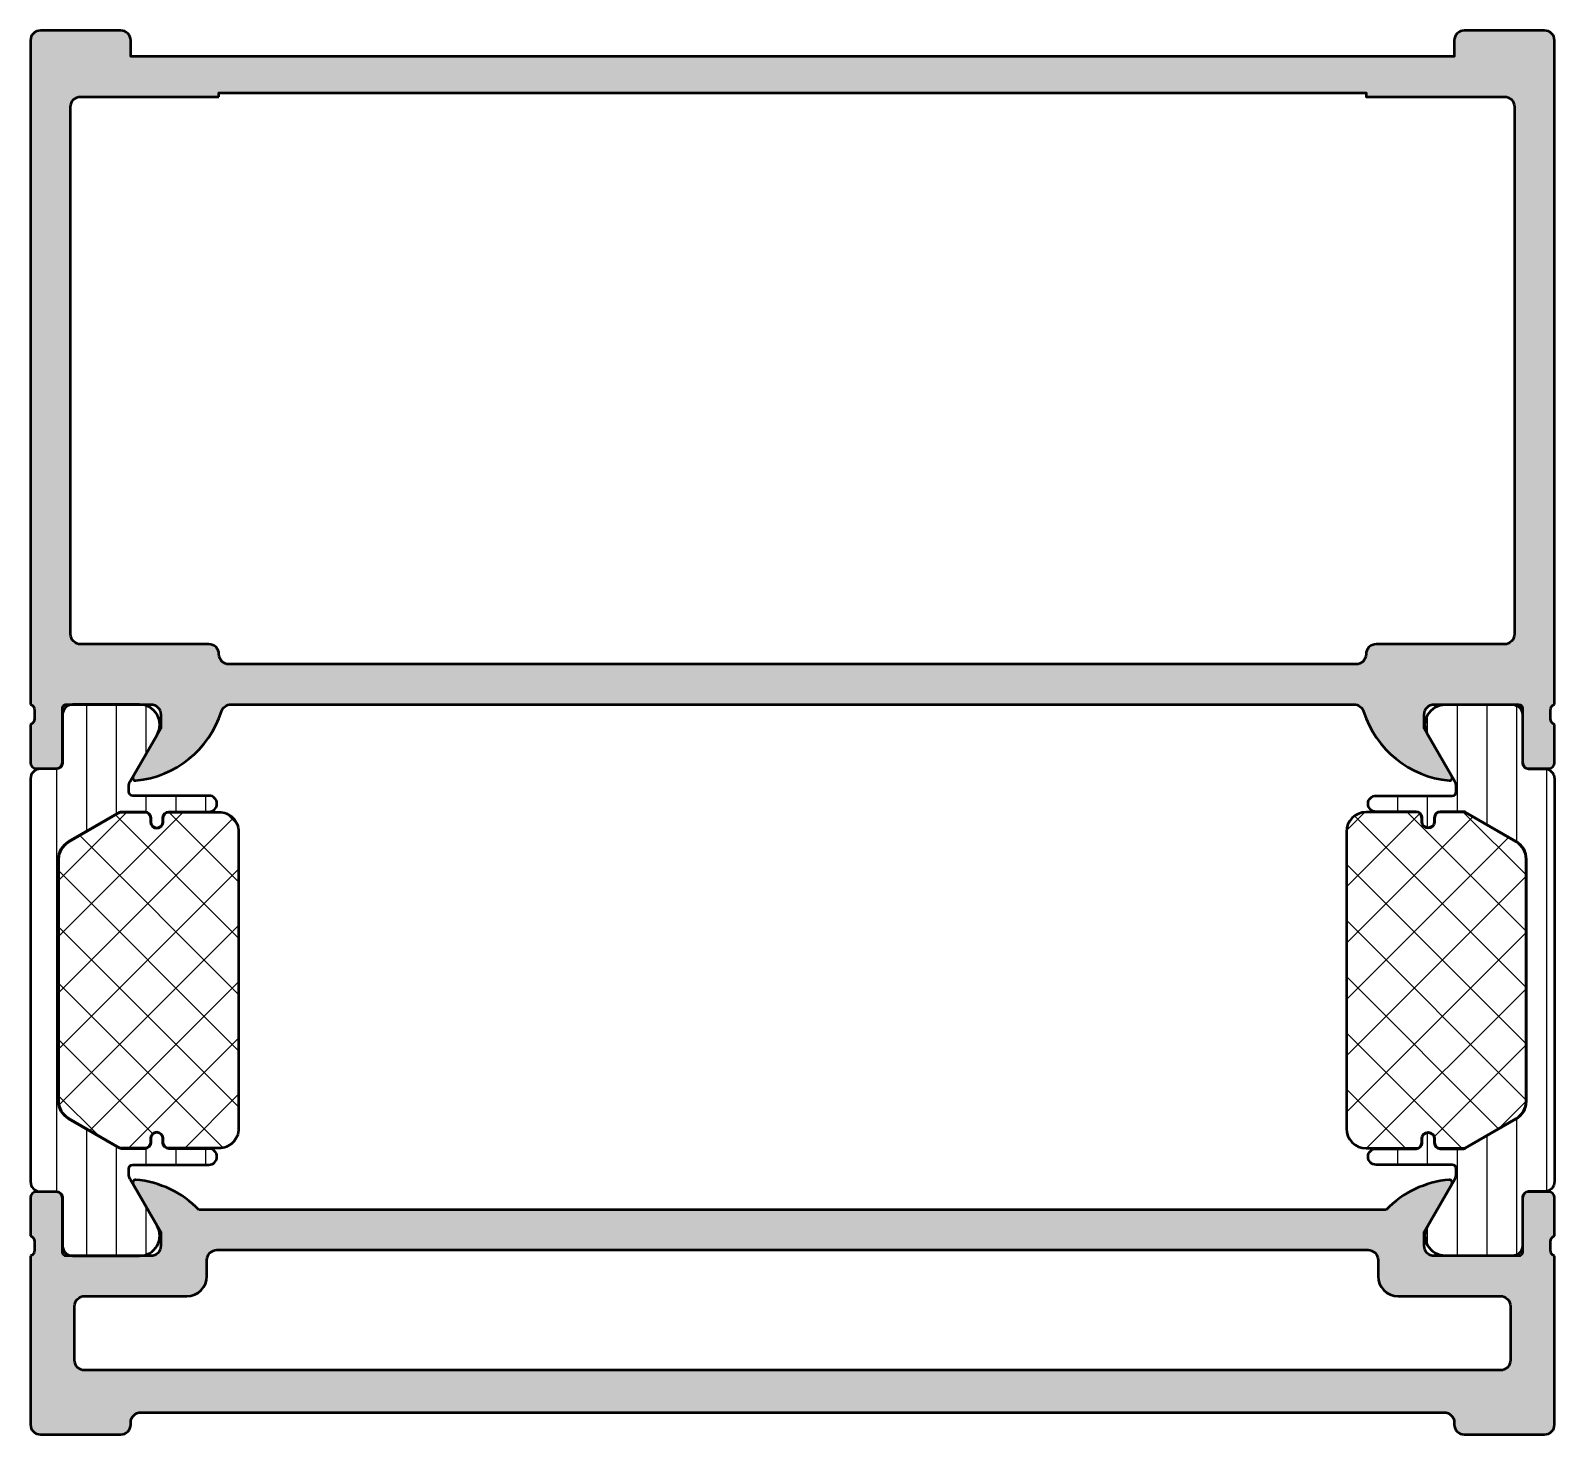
# Model space of a CAD drawing. Extents: x 18 to 94, y 3 to 73.
import ezdxf

# ---------------------------------------------------------------- set-up
doc = ezdxf.new("R2010")
doc.units = 0
for name, color, linetype, lineweight in [('0S-Alu contour', 7, 'Continuous', 50), ('0S-Alu hatch', 252, 'Continuous', 25), ('0S-Plastic contour', 254, 'Continuous', 50), ('0S-Plastic hatch', 253, 'Continuous', 25), ('0S-PT contour', 91, 'Continuous', 50), ('0S-PT hatch', 103, 'Continuous', 25)]:
    doc.layers.add(name, color=color, linetype=linetype, lineweight=lineweight)
pattern_1 = [(90, (0, 0), (-1.4859, 0), [])]
pattern_2 = [(135, (0, 0), (-1.403165018917055, -1.403165018917055), []), (225, (0, 0), (1.403165018917055, -1.403165018917055), [])]

# ---------------------------------------------------------------- blocks, each defined once
blk = doc.blocks.new('446420__8AE993FA_B165_4F22_9679_A5FED86D7737_')
at = {"layer": '0S-Alu hatch'}
h = blk.add_hatch(color=256, dxfattribs=at)
edge = h.paths.add_edge_path()
edge.add_ellipse((94.0999999999998, 38.6828427124746), major_axis=(-0.3000000000000023, 0), ratio=1, start_angle=0, end_angle=70.52877936550772, ccw=False)
edge.add_line((93.79999999999978, 38.6828427124746), (93.79999999999981, 39.11715728752536))
edge.add_ellipse((94.0999999999998, 39.11715728752536), major_axis=(-0.3000000000000114, 0), ratio=1, start_angle=289.47122063449183, end_angle=360, ccw=False)
edge.add_line((93.9999999999998, 39.39999999999999), (93.9999999999998, 72.49999999999999))
edge.add_arc((93.4999999999998, 72.49999999999999), 0.5, 0, 90)
edge.add_line((93.4999999999998, 72.99999999999999), (89.49999999999982, 72.99999999999999))
edge.add_arc((89.49999999999982, 72.49999999999999), 0.5, 90, 180)
edge.add_line((88.99999999999982, 72.49999999999999), (88.99999999999982, 71.69999999999999))
edge.add_line((88.99999999999982, 71.69999999999999), (22.9999999999998, 71.69999999999999))
edge.add_line((22.9999999999998, 71.69999999999999), (22.9999999999998, 72.49999999999999))
edge.add_arc((22.4999999999998, 72.49999999999999), 0.5, 0, 90)
edge.add_line((22.4999999999998, 72.99999999999999), (18.49999999999981, 72.99999999999999))
edge.add_arc((18.49999999999981, 72.49999999999997), 0.5000000000000142, 90, 180)
edge.add_line((17.9999999999998, 72.49999999999997), (17.9999999999998, 39.39999999999999))
edge.add_ellipse((17.8999999999998, 39.11715728752536), major_axis=(-0.3000000000000043, 0), ratio=1, start_angle=180, end_angle=250.5287793655108, ccw=False)
edge.add_line((18.19999999999981, 39.11715728752536), (18.1999999999998, 38.6828427124746))
edge.add_ellipse((17.8999999999998, 38.68284271247461), major_axis=(-0.2999999999999971, 0), ratio=1, start_angle=109.4712206344897, end_angle=180, ccw=False)
edge.add_line((17.9999999999998, 38.39999999999999), (17.9999999999998, 36.50000000000002))
edge.add_arc((18.29999999999984, 36.50000000000002), 0.3000000000000398, 180, 270)
edge.add_line((18.29999999999984, 36.19999999999998), (19.28999999999976, 36.19999999999998))
edge.add_arc((19.28999999999976, 36.50000000000002), 0.3000000000000398, 270, 360)
edge.add_line((19.5899999999998, 36.50000000000002), (19.58999999999979, 39.19999999999998))
edge.add_ellipse((19.78999999999978, 39.19999999999998), major_axis=(-0.1999999999999886, 0), ratio=1, start_angle=269.9999999999959, end_angle=360, ccw=False)
edge.add_line((19.78999999999979, 39.39999999999997), (23.9999999999998, 39.39999999999999))
edge.add_ellipse((23.9999999999998, 38.89999999999998), major_axis=(-0.5000000000000071, 0), ratio=1, start_angle=180, end_angle=270, ccw=False)
edge.add_line((24.49999999999981, 38.89999999999998), (24.4999999999998, 38.19999999999998))
edge.add_line((24.4999999999998, 38.19999999999998), (23.11850454237744, 35.80717967697243))
edge.add_arc((23.23811978464811, 35.73811978464828), 0.1381197846483, 150.0000000000043, 275.6225775507893)
edge.add_arc((22.761776758826, 40.5766088618478), 5.000000000000012, 275.6225775507934, 342.2515836439297)
edge.add_ellipse((27.9999999999998, 38.89999999999999), major_axis=(-0.4999999999999904, 0), ratio=1, start_angle=270, end_angle=342.25158364393076, ccw=False)
edge.add_line((27.9999999999998, 39.39999999999998), (83.99999999999982, 39.39999999999999))
edge.add_ellipse((83.9999999999998, 38.89999999999999), major_axis=(-0.5, 0), ratio=1, start_angle=197.7484163560698, end_angle=269.9999999999984, ccw=False)
edge.add_arc((89.23822324117361, 40.57660886184779), 5.000000000000015, 197.7484163560701, 264.3774224492063)
edge.add_arc((88.76188021535151, 35.73811978464828), 0.1381197846483025, 264.3774224492054, 389.9999999999982)
edge.add_line((88.88149545762217, 35.80717967697243), (87.49999999999982, 38.19999999999998))
edge.add_line((87.49999999999982, 38.19999999999998), (87.49999999999982, 38.89999999999999))
edge.add_ellipse((87.99999999999982, 38.89999999999999), major_axis=(-0.5, 0), ratio=1, start_angle=270, end_angle=360, ccw=False)
edge.add_line((87.99999999999982, 39.39999999999999), (92.2099999999998, 39.39999999999999))
edge.add_ellipse((92.2099999999998, 39.19999999999998), major_axis=(-0.2000000000000028, 0), ratio=1, start_angle=180, end_angle=270, ccw=False)
edge.add_line((92.40999999999981, 39.19999999999998), (92.40999999999981, 36.50000000000002))
edge.add_arc((92.70999999999984, 36.50000000000002), 0.3000000000000398, 180, 270)
edge.add_line((92.70999999999984, 36.19999999999998), (93.69999999999978, 36.19999999999998))
edge.add_arc((93.69999999999976, 36.50000000000002), 0.3000000000000398, 270.0000000000027, 360)
edge.add_line((93.9999999999998, 36.50000000000002), (93.9999999999998, 38.39999999999998))
edge = h.paths.add_edge_path()
edge.add_line((27.39999999999981, 69.69999999999996), (27.39999999999981, 69.89999999999999))
edge.add_line((27.39999999999981, 69.89999999999999), (84.59999999999981, 69.89999999999998))
edge.add_line((84.59999999999981, 69.89999999999998), (84.59999999999981, 69.69999999999996))
edge.add_line((84.59999999999981, 69.69999999999996), (91.49999999999982, 69.69999999999996))
edge.add_ellipse((91.49999999999982, 69.19999999999996), major_axis=(-0.5, 0), ratio=1, start_angle=180, end_angle=270, ccw=False)
edge.add_line((91.99999999999982, 69.19999999999996), (91.99999999999979, 42.89999999999998))
edge.add_ellipse((91.4999999999998, 42.89999999999998), major_axis=(-0.5, 0), ratio=1, start_angle=90, end_angle=180, ccw=False)
edge.add_line((91.4999999999998, 42.39999999999997), (85.09999999999982, 42.39999999999997))
edge.add_arc((85.0999999999998, 41.89999999999998), 0.5, 89.99999999999837, 180)
edge.add_ellipse((84.0999999999998, 41.89999999999998), major_axis=(-0.5, 0), ratio=1, start_angle=90, end_angle=180, ccw=False)
edge.add_line((84.0999999999998, 41.39999999999998), (27.89999999999981, 41.39999999999998))
edge.add_ellipse((27.89999999999981, 41.89999999999998), major_axis=(-0.5, 0), ratio=1, start_angle=0, end_angle=90, ccw=False)
edge.add_arc((26.89999999999981, 41.89999999999998), 0.5, 0, 90)
edge.add_line((26.89999999999981, 42.39999999999998), (20.4999999999998, 42.39999999999997))
edge.add_ellipse((20.4999999999998, 42.89999999999998), major_axis=(-0.5, 0), ratio=1, start_angle=0, end_angle=90, ccw=False)
edge.add_line((19.9999999999998, 42.89999999999998), (19.9999999999998, 69.19999999999996))
edge.add_ellipse((20.4999999999998, 69.19999999999996), major_axis=(-0.5, 0), ratio=1, start_angle=270, end_angle=360, ccw=False)
edge.add_line((20.4999999999998, 69.69999999999996), (27.39999999999981, 69.69999999999996))
at = {"layer": '0S-Alu contour', "color": 7}
for points in [[(22.4999999999998, 72.99999999999999), (18.49999999999981, 72.99999999999999)], [(93.4999999999998, 72.99999999999999), (89.49999999999982, 72.99999999999999)], [(17.9999999999998, 72.49999999999997), (17.9999999999998, 39.39999999999999)], [(88.99999999999982, 72.49999999999999), (88.99999999999982, 71.69999999999999), (22.9999999999998, 71.69999999999999), (22.9999999999998, 72.49999999999999)], [(93.9999999999998, 39.39999999999999), (93.9999999999998, 72.49999999999999)], [(19.9999999999998, 42.89999999999998), (19.9999999999998, 69.19999999999996)], [(20.4999999999998, 69.69999999999996), (27.39999999999981, 69.69999999999996)], [(27.39999999999981, 69.69999999999996), (27.39999999999981, 69.89999999999999), (84.59999999999981, 69.89999999999998), (84.59999999999981, 69.69999999999996), (91.49999999999982, 69.69999999999996)], [(91.99999999999982, 69.19999999999996), (91.99999999999979, 42.89999999999998)], [(26.89999999999981, 42.39999999999998), (20.4999999999998, 42.39999999999997)], [(91.4999999999998, 42.39999999999997), (85.09999999999982, 42.39999999999997)], [(84.0999999999998, 41.39999999999998), (27.89999999999981, 41.39999999999998)], [(18.19999999999981, 39.11715728752536), (18.1999999999998, 38.6828427124746)], [(19.5899999999998, 36.50000000000002), (19.58999999999979, 39.19999999999998)], [(19.78999999999979, 39.39999999999997), (23.9999999999998, 39.39999999999999)], [(24.49999999999981, 38.89999999999998), (24.4999999999998, 38.19999999999998), (23.11850454237744, 35.80717967697243)], [(27.9999999999998, 39.39999999999998), (83.99999999999982, 39.39999999999999)], [(88.88149545762217, 35.80717967697243), (87.49999999999982, 38.19999999999998), (87.49999999999982, 38.89999999999999)], [(87.99999999999982, 39.39999999999999), (92.2099999999998, 39.39999999999999)], [(92.40999999999981, 39.19999999999998), (92.40999999999981, 36.50000000000002)], [(93.79999999999978, 38.6828427124746), (93.79999999999981, 39.11715728752536)], [(17.9999999999998, 38.39999999999999), (17.9999999999998, 36.50000000000002)], [(93.9999999999998, 36.50000000000002), (93.9999999999998, 38.39999999999998)], [(18.29999999999984, 36.19999999999998), (19.28999999999976, 36.19999999999998)], [(92.70999999999984, 36.19999999999998), (93.69999999999978, 36.19999999999998)]]:
    blk.add_lwpolyline(points, dxfattribs=at)
for centre, radius, start, end in [((18.49999999999981, 72.49999999999997), 0.5000000000000142, 90, 180), ((22.4999999999998, 72.49999999999999), 0.5, 0, 90), ((89.49999999999982, 72.49999999999999), 0.5, 90, 180), ((93.4999999999998, 72.49999999999999), 0.5, 0, 90), ((26.89999999999981, 41.89999999999998), 0.5, 0, 90), ((85.0999999999998, 41.89999999999998), 0.5, 89.99999999999837, 180), ((22.761776758826, 40.5766088618478), 5.000000000000012, 275.6225775507934, 342.2515836439297), ((89.23822324117361, 40.57660886184779), 5.000000000000015, 197.7484163560701, 264.3774224492063), ((18.29999999999984, 36.50000000000002), 0.3000000000000398, 180, 270), ((19.28999999999976, 36.50000000000002), 0.3000000000000398, 270, 0), ((92.70999999999984, 36.50000000000002), 0.3000000000000398, 180, 270), ((93.69999999999976, 36.50000000000002), 0.3000000000000398, 270.0000000000027, 0), ((23.23811978464811, 35.73811978464828), 0.1381197846483, 150.0000000000043, 275.6225775507893), ((88.76188021535151, 35.73811978464828), 0.1381197846483025, 264.3774224492054, 29.99999999999824)]:
    blk.add_arc(centre, radius, start, end, dxfattribs=at)
at = {"layer": '0S-Alu contour', "color": 7, "extrusion": (1e-16, 0, -1)}
for centre, radius, start, end in [((-20.4999999999998, 69.19999999999996), 0.5, 0, 90), ((-91.49999999999982, 69.19999999999996), 0.5, 90, 180), ((-20.4999999999998, 42.89999999999998), 0.5, 270, 0), ((-91.4999999999998, 42.89999999999998), 0.5, 180, 270), ((-27.89999999999981, 41.89999999999998), 0.5, 270, 0), ((-84.0999999999998, 41.89999999999998), 0.5, 180, 270), ((-17.8999999999998, 39.11715728752536), 0.3000000000000043, 109.4712206344892, 180), ((-19.78999999999978, 39.19999999999998), 0.1999999999999886, 0, 90.00000000000406), ((-23.9999999999998, 38.89999999999998), 0.5000000000000071, 90, 180), ((-27.9999999999998, 38.89999999999999), 0.4999999999999904, 17.74841635606926, 90), ((-83.9999999999998, 38.89999999999999), 0.5, 90.0000000000016, 162.2515836439302), ((-87.99999999999982, 38.89999999999999), 0.5, 0, 90), ((-92.2099999999998, 39.19999999999998), 0.2000000000000028, 90, 180), ((-94.0999999999998, 39.11715728752536), 0.3000000000000114, 0, 70.5287793655082), ((-17.8999999999998, 38.68284271247461), 0.2999999999999971, 180, 250.5287793655103), ((-94.0999999999998, 38.6828427124746), 0.3000000000000023, 289.4712206344923, 0)]:
    blk.add_arc(centre, radius, start, end, dxfattribs=at)
blk = doc.blocks.new('446520__509C6BC6_2998_4DB0_B829_4F59B64E3EC1_')
at = {"layer": '0S-Alu hatch'}
h = blk.add_hatch(color=256, dxfattribs=at)
edge = h.paths.add_edge_path()
edge.add_line((23.5, 4.099999999999999), (88.49999999999999, 4.099999999999998))
edge.add_ellipse((88.49999999999999, 3.599999999999999), major_axis=(-0.4999999999999992, 0), ratio=1, start_angle=180, end_angle=270, ccw=False)
edge.add_line((89, 3.599999999999999), (89, 3.499999999999999))
edge.add_arc((89.50000000000001, 3.499999999999999), 0.5, 180, 270)
edge.add_line((89.50000000000001, 2.999999999999999), (93.49999999999999, 2.999999999999999))
edge.add_arc((93.49999999999999, 3.5), 0.5000000000000006, 270, 360)
edge.add_line((93.99999999999999, 3.5), (94, 11.9))
edge.add_ellipse((94.1, 12.18284271247462), major_axis=(-0.2999999999999976, 0), ratio=1, start_angle=0, end_angle=70.52877936551027, ccw=False)
edge.add_line((93.8, 12.18284271247462), (93.8, 12.61715728752538))
edge.add_ellipse((94.1, 12.61715728752538), major_axis=(-0.2999999999999971, 0), ratio=1, start_angle=289.47122063448967, end_angle=360, ccw=False)
edge.add_line((94, 12.9), (94, 14.79999999999996))
edge.add_arc((93.69999999999995, 14.79999999999996), 0.3000000000000398, 0, 90)
edge.add_line((93.69999999999995, 15.1), (92.71000000000004, 15.1))
edge.add_arc((92.71000000000004, 14.79999999999996), 0.300000000000038, 90, 180)
edge.add_line((92.41, 14.79999999999996), (92.41, 12.1))
edge.add_ellipse((92.21, 12.1), major_axis=(-0.2000000000000028, 0), ratio=1, start_angle=90, end_angle=180, ccw=False)
edge.add_line((92.21, 11.9), (88, 11.9))
edge.add_ellipse((88, 12.4), major_axis=(-0.5, 0), ratio=1, start_angle=0, end_angle=90, ccw=False)
edge.add_line((87.5, 12.4), (87.5, 13.1))
edge.add_line((87.5, 13.1), (88.88149545762236, 15.49282032302755))
edge.add_arc((88.7618802153517, 15.5618802153517), 0.1381197846483035, 330.0000000000018, 455.0405321919148)
edge.add_arc((89.18904719471404, 10.71880189674372), 4.999999999999996, 95.04053219191812, 135.8739185557978)
edge.add_line((85.6, 14.2), (26.40000000000001, 14.2))
edge.add_arc((22.81095280528598, 10.71880189674371), 4.999999999999989, 44.12608144420251, 84.95946780808217)
edge.add_arc((23.23811978464829, 15.56188021535169), 0.1381197846482898, 84.9594678080774, 210.0000000000005)
edge.add_line((23.11850454237764, 15.49282032302755), (24.5, 13.09999999999999))
edge.add_line((24.5, 13.09999999999999), (24.5, 12.39999999999999))
edge.add_ellipse((24, 12.39999999999999), major_axis=(-0.5, 0), ratio=1, start_angle=90, end_angle=180, ccw=False)
edge.add_line((24, 11.89999999999999), (19.78999999999999, 11.89999999999998))
edge.add_ellipse((19.79, 12.09999999999999), major_axis=(-0.2000000000000046, 0), ratio=1, start_angle=0, end_angle=89.99999999999591, ccw=False)
edge.add_line((19.59, 12.09999999999999), (19.58999999999999, 14.79999999999995))
edge.add_arc((19.28999999999995, 14.79999999999995), 0.3000000000000398, 0, 90)
edge.add_line((19.28999999999995, 15.09999999999999), (18.30000000000004, 15.09999999999999))
edge.add_arc((18.30000000000004, 14.79999999999995), 0.3000000000000398, 90, 180)
edge.add_line((18, 14.79999999999995), (18, 12.89999999999999))
edge.add_ellipse((17.89999999999999, 12.61715728752538), major_axis=(-0.2999999999999972, 0), ratio=1, start_angle=180, end_angle=250.5287793655074, ccw=False)
edge.add_line((18.19999999999999, 12.61715728752538), (18.19999999999999, 12.18284271247461))
edge.add_ellipse((17.89999999999999, 12.1828427124746), major_axis=(-0.2999999999999971, 0), ratio=1, start_angle=109.4712206344926, end_angle=180, ccw=False)
edge.add_line((18, 11.89999999999999), (18, 3.499999999999989))
edge.add_arc((18.5, 3.49999999999999), 0.5, 180, 270)
edge.add_line((18.5, 2.99999999999999), (22.5, 2.999999999999989))
edge.add_arc((22.5, 3.499999999999989), 0.5, 270, 360)
edge.add_line((23, 3.499999999999989), (23, 3.599999999999999))
edge.add_ellipse((23.5, 3.599999999999999), major_axis=(-0.5, 0), ratio=1, start_angle=270, end_angle=360, ccw=False)
edge = h.paths.add_edge_path()
edge.add_line((26.79999999999998, 10.89999999999999), (26.79999999999998, 11.69999999999999))
edge.add_ellipse((27.29999999999999, 11.69999999999999), major_axis=(-0.5000000000000018, 0), ratio=1, start_angle=270, end_angle=360, ccw=False)
edge.add_line((27.29999999999999, 12.19999999999999), (84.7, 12.2))
edge.add_ellipse((84.7, 11.70000000000001), major_axis=(-0.5, 0), ratio=1, start_angle=180, end_angle=270, ccw=False)
edge.add_line((85.20000000000002, 11.7), (85.20000000000002, 10.9))
edge.add_arc((86.2, 10.9), 1, 180, 270)
edge.add_line((86.2, 9.899999999999999), (91.3, 9.899999999999997))
edge.add_ellipse((91.3, 9.399999999999995), major_axis=(-0.5, 0), ratio=1, start_angle=180, end_angle=270, ccw=False)
edge.add_line((91.79999999999998, 9.399999999999995), (91.79999999999998, 6.700000000000013))
edge.add_ellipse((91.3, 6.700000000000011), major_axis=(-0.4999999999999983, 0), ratio=1, start_angle=90, end_angle=180, ccw=False)
edge.add_line((91.3, 6.200000000000013), (20.69999999999999, 6.200000000000015))
edge.add_ellipse((20.69999999999999, 6.700000000000013), major_axis=(-0.5, 0), ratio=1, start_angle=0, end_angle=90, ccw=False)
edge.add_line((20.19999999999999, 6.700000000000013), (20.19999999999999, 9.399999999999986))
edge.add_ellipse((20.69999999999999, 9.399999999999986), major_axis=(-0.4999999999999983, 0), ratio=1, start_angle=270, end_angle=360, ccw=False)
edge.add_line((20.69999999999999, 9.899999999999986), (25.79999999999998, 9.899999999999993))
edge.add_arc((25.79999999999998, 10.89999999999999), 1, 270, 360)
at = {"layer": '0S-Alu contour', "color": 7}
for points in [[(23.11850454237764, 15.49282032302755), (24.5, 13.09999999999999), (24.5, 12.39999999999999)], [(87.5, 12.4), (87.5, 13.1), (88.88149545762236, 15.49282032302755)], [(18, 14.79999999999995), (18, 12.89999999999999)], [(19.28999999999995, 15.09999999999999), (18.30000000000004, 15.09999999999999)], [(19.59, 12.09999999999999), (19.58999999999999, 14.79999999999995)], [(92.41, 14.79999999999996), (92.41, 12.1)], [(93.69999999999995, 15.1), (92.71000000000004, 15.1)], [(94, 12.9), (94, 14.79999999999996)], [(85.6, 14.2), (26.40000000000001, 14.2)], [(18.19999999999999, 12.61715728752538), (18.19999999999999, 12.18284271247461)], [(27.29999999999999, 12.19999999999999), (84.7, 12.2)], [(93.8, 12.18284271247462), (93.8, 12.61715728752538)], [(18, 11.89999999999999), (18, 3.499999999999989)], [(24, 11.89999999999999), (19.78999999999999, 11.89999999999998)], [(26.79999999999998, 10.89999999999999), (26.79999999999998, 11.69999999999999)], [(85.20000000000002, 11.7), (85.20000000000002, 10.9)], [(92.21, 11.9), (88, 11.9)], [(93.99999999999999, 3.5), (94, 11.9)], [(20.69999999999999, 9.899999999999986), (25.79999999999998, 9.899999999999993)], [(86.2, 9.899999999999999), (91.3, 9.899999999999997)], [(20.19999999999999, 6.700000000000013), (20.19999999999999, 9.399999999999986)], [(91.79999999999998, 9.399999999999995), (91.79999999999998, 6.700000000000013)], [(91.3, 6.200000000000013), (20.69999999999999, 6.200000000000015)], [(23.5, 4.099999999999999), (88.49999999999999, 4.099999999999998)], [(23, 3.499999999999989), (23, 3.599999999999999)], [(89, 3.599999999999999), (89, 3.499999999999999)], [(18.5, 2.99999999999999), (22.5, 2.999999999999989)], [(89.50000000000001, 2.999999999999999), (93.49999999999999, 2.999999999999999)]]:
    blk.add_lwpolyline(points, dxfattribs=at)
for centre, radius, start, end in [((23.23811978464829, 15.56188021535169), 0.1381197846482898, 84.9594678080774, 210.0000000000005), ((22.81095280528598, 10.71880189674371), 4.999999999999989, 44.12608144420251, 84.95946780808217), ((89.18904719471404, 10.71880189674372), 4.999999999999996, 95.04053219191812, 135.8739185557978), ((88.7618802153517, 15.5618802153517), 0.1381197846483035, 330.0000000000018, 95.0405321919148), ((18.30000000000004, 14.79999999999995), 0.3000000000000398, 90, 180), ((19.28999999999995, 14.79999999999995), 0.3000000000000398, 0, 90), ((92.71000000000004, 14.79999999999996), 0.300000000000038, 90, 180), ((93.69999999999995, 14.79999999999996), 0.3000000000000398, 0, 90), ((25.79999999999998, 10.89999999999999), 1, 270, 0), ((86.2, 10.9), 1, 180, 270), ((18.5, 3.49999999999999), 0.5, 180, 270), ((22.5, 3.499999999999989), 0.5, 270, 0), ((89.50000000000001, 3.499999999999999), 0.5, 180, 270), ((93.49999999999999, 3.5), 0.5000000000000006, 270, 0)]:
    blk.add_arc(centre, radius, start, end, dxfattribs=at)
at = {"layer": '0S-Alu contour', "color": 7, "extrusion": (0, 0, -1)}
for centre, radius, start, end in [((-17.89999999999999, 12.61715728752538), 0.2999999999999972, 109.4712206344926, 180), ((-17.89999999999999, 12.1828427124746), 0.2999999999999971, 180, 250.5287793655074), ((-24, 12.39999999999999), 0.5, 180, 270), ((-27.29999999999999, 11.69999999999999), 0.5000000000000018, 0, 90), ((-84.7, 11.70000000000001), 0.5, 90, 180), ((-88, 12.4), 0.5, 270, 0), ((-94.1, 12.61715728752538), 0.2999999999999971, 0, 70.5287793655103), ((-94.1, 12.18284271247462), 0.2999999999999976, 289.4712206344897, 0), ((-19.79, 12.09999999999999), 0.2000000000000046, 270.0000000000041, 0), ((-92.21, 12.1), 0.2000000000000028, 180, 270), ((-20.69999999999999, 9.399999999999986), 0.4999999999999983, 0, 90), ((-91.3, 9.399999999999995), 0.5, 90, 180), ((-20.69999999999999, 6.700000000000013), 0.5, 270, 0), ((-91.3, 6.700000000000011), 0.4999999999999983, 180, 270), ((-23.5, 3.599999999999999), 0.5, 0, 90), ((-88.49999999999999, 3.599999999999999), 0.4999999999999992, 90, 180)]:
    blk.add_arc(centre, radius, start, end, dxfattribs=at)
blk = doc.blocks.new('244365__29A877AA_CBF8_4B01_A3A6_6D3B7C63D3FF___9DAAF4ED_DDC8_4049_AFFA_37B2374E35A7_')
at = {"layer": '0S-Plastic hatch'}
h = blk.add_hatch(dxfattribs=at)
h.set_pattern_fill('ANSI31', color=256, scale=0.4680000000000001, angle=45, style=0)
h.set_pattern_definition(pattern_1)
edge = h.paths.add_edge_path()
edge.add_line((87.39999999999961, 33.54999999999993), (87.3999999999996, 33.74999999999993))
edge.add_arc((87.0999999999996, 33.74999999999993), 0.2999999999999971, 0, 90)
edge.add_line((87.0999999999996, 34.04999999999993), (85.0999999999996, 34.04999999999993))
edge.add_ellipse((85.0999999999996, 34.44999999999993), major_axis=(-0.3999999999999986, 0), ratio=1, start_angle=-90, end_angle=90, ccw=False)
edge.add_line((85.0999999999996, 34.84999999999992), (88.8999999999996, 34.84999999999992))
edge.add_arc((88.8999999999996, 35.04999999999993), 0.2000000000000028, 270, 360)
edge.add_line((89.0999999999996, 35.04999999999993), (89.0999999999996, 35.31474411167415))
edge.add_arc((88.59999999999955, 35.31474411167415), 0.5000000000000285, 0, 29.99999999999951)
edge.add_line((89.03301270189182, 35.56474411167417), (87.69052558883214, 37.88999999999992))
edge.add_ellipse((88.55655099261658, 38.38999999999991), major_axis=(-0.9999999999999959, 0), ratio=1, start_angle=-90, end_angle=30.000000000000227, ccw=False)
edge.add_line((88.55655099261658, 39.38999999999991), (91.8999999999996, 39.38999999999992))
edge.add_ellipse((91.8999999999996, 38.88999999999992), major_axis=(-0.4999999999999929, 0), ratio=1, start_angle=180, end_angle=270, ccw=False)
edge.add_line((92.39999999999957, 38.88999999999992), (92.39999999999957, 36.48999999999991))
edge.add_arc((92.69999999999958, 36.48999999999992), 0.3000000000000114, 180, 270)
edge.add_line((92.69999999999958, 36.18999999999991), (93.49999999999957, 36.18999999999991))
edge.add_ellipse((93.49999999999957, 35.68999999999992), major_axis=(-0.4999999999999929, 0), ratio=1, start_angle=180, end_angle=270, ccw=False)
edge.add_line((93.99999999999957, 35.68999999999992), (93.99999999999959, 15.60999999999992))
edge.add_ellipse((93.49999999999957, 15.60999999999992), major_axis=(-0.5, 0), ratio=1, start_angle=90, end_angle=180, ccw=False)
edge.add_line((93.49999999999957, 15.10999999999992), (92.69999999999958, 15.10999999999992))
edge.add_arc((92.69999999999958, 14.80999999999992), 0.3000000000000025, 90, 180)
edge.add_line((92.3999999999996, 14.80999999999992), (92.3999999999996, 12.40999999999992))
edge.add_ellipse((91.8999999999996, 12.40999999999992), major_axis=(-0.5, 0), ratio=1, start_angle=90, end_angle=180, ccw=False)
edge.add_line((91.8999999999996, 11.90999999999992), (88.5565509926166, 11.90999999999992))
edge.add_ellipse((88.5565509926166, 12.90999999999991), major_axis=(-0.9999999999999982, 0), ratio=1, start_angle=-30.000000000000284, end_angle=90, ccw=False)
edge.add_line((87.69052558883217, 13.40999999999992), (89.0330127018918, 15.73525588832567))
edge.add_arc((88.59999999999958, 15.98525588832568), 0.500000000000005, 330.0000000000001, 360)
edge.add_line((89.0999999999996, 15.98525588832568), (89.0999999999996, 16.24999999999991))
edge.add_arc((88.8999999999996, 16.24999999999991), 0.2000000000000028, 0, 90)
edge.add_line((88.8999999999996, 16.44999999999991), (85.0999999999996, 16.44999999999991))
edge.add_ellipse((85.0999999999996, 16.84999999999991), major_axis=(-0.3999999999999986, 0), ratio=1, start_angle=-90, end_angle=90, ccw=False)
edge.add_line((85.0999999999996, 17.2499999999999), (87.0999999999996, 17.2499999999999))
edge.add_arc((87.0999999999996, 17.5499999999999), 0.2999999999999971, 270, 360)
edge.add_line((87.3999999999996, 17.5499999999999), (87.3999999999996, 17.74999999999991))
edge.add_ellipse((87.6999999999996, 17.74999999999991), major_axis=(-0.2999999999999971, 0), ratio=1, start_angle=180, end_angle=360, ccw=False)
edge.add_line((87.99999999999959, 17.74999999999991), (87.99999999999959, 17.54999999999991))
edge.add_arc((88.2999999999996, 17.54999999999991), 0.2999999999999971, 180, 270)
edge.add_line((88.2999999999996, 17.24999999999991), (89.46410161513734, 17.24999999999991))
edge.add_arc((89.46410161513735, 17.44999999999989), 0.1999999999999815, 269.9999999999959, 300.0000000000013)
edge.add_line((89.56410161513735, 17.27679491924302), (92.09999999999958, 18.74089653438077))
edge.add_arc((91.5999999999996, 19.60692193816521), 0.9999999999999989, 300, 360)
edge.add_line((92.59999999999958, 19.60692193816521), (92.59999999999958, 31.69307806183462))
edge.add_arc((91.5999999999996, 31.69307806183463), 0.9999999999999857, 0, 60.00000000000127)
edge.add_line((92.09999999999955, 32.55910346561906), (89.56410161513735, 34.02320508075681))
edge.add_arc((89.46410161513734, 33.84999999999993), 0.2000000000000035, 59.99999999999776, 90)
edge.add_line((89.46410161513734, 34.04999999999993), (88.2999999999996, 34.04999999999993))
edge.add_arc((88.2999999999996, 33.74999999999993), 0.2999999999999971, 90, 180)
edge.add_line((87.99999999999959, 33.74999999999993), (87.99999999999959, 33.54999999999993))
edge.add_ellipse((87.6999999999996, 33.54999999999993), major_axis=(-0.2999999999999971, 0), ratio=1, start_angle=0, end_angle=180, ccw=False)
at = {"layer": '0S-Plastic contour', "color": 7}
for points in [[(88.55655099261658, 39.38999999999991), (91.8999999999996, 39.38999999999992)], [(92.39999999999957, 38.88999999999992), (92.39999999999957, 36.48999999999991)], [(89.03301270189182, 35.56474411167417), (87.69052558883214, 37.88999999999992)], [(92.69999999999958, 36.18999999999991), (93.49999999999957, 36.18999999999991)], [(89.0999999999996, 35.04999999999993), (89.0999999999996, 35.31474411167415)], [(93.99999999999957, 35.68999999999992), (93.99999999999959, 15.60999999999992)], [(85.0999999999996, 34.84999999999992), (88.8999999999996, 34.84999999999992)], [(87.0999999999996, 34.04999999999993), (85.0999999999996, 34.04999999999993)], [(87.39999999999961, 33.54999999999993), (87.3999999999996, 33.74999999999993)], [(87.99999999999959, 33.74999999999993), (87.99999999999959, 33.54999999999993)], [(89.46410161513734, 34.04999999999993), (88.2999999999996, 34.04999999999993)], [(92.09999999999955, 32.55910346561906), (89.56410161513735, 34.02320508075681)], [(92.59999999999958, 19.60692193816521), (92.59999999999958, 31.69307806183462)], [(89.56410161513735, 17.27679491924302), (92.09999999999958, 18.74089653438077)], [(87.3999999999996, 17.5499999999999), (87.3999999999996, 17.74999999999991)], [(87.99999999999959, 17.74999999999991), (87.99999999999959, 17.54999999999991)], [(85.0999999999996, 17.2499999999999), (87.0999999999996, 17.2499999999999)], [(88.2999999999996, 17.24999999999991), (89.46410161513734, 17.24999999999991)], [(88.8999999999996, 16.44999999999991), (85.0999999999996, 16.44999999999991)], [(89.0999999999996, 15.98525588832568), (89.0999999999996, 16.24999999999991)], [(87.69052558883217, 13.40999999999992), (89.0330127018918, 15.73525588832567)], [(92.3999999999996, 14.80999999999992), (92.3999999999996, 12.40999999999992)], [(93.49999999999957, 15.10999999999992), (92.69999999999958, 15.10999999999992)], [(91.8999999999996, 11.90999999999992), (88.5565509926166, 11.90999999999992)]]:
    blk.add_lwpolyline(points, dxfattribs=at)
at = {"layer": '0S-Plastic contour', "color": 7, "extrusion": (0, 0, -1)}
for centre, radius, start, end in [((-88.55655099261658, 38.38999999999991), 0.9999999999999959, 329.9999999999999, 90), ((-91.8999999999996, 38.88999999999992), 0.4999999999999929, 90, 180), ((-93.49999999999957, 35.68999999999992), 0.4999999999999929, 90, 180), ((-85.0999999999996, 34.44999999999993), 0.3999999999999986, 270, 90), ((-87.6999999999996, 33.54999999999993), 0.2999999999999971, 180, 0), ((-87.6999999999996, 17.74999999999991), 0.2999999999999971, 0, 180), ((-85.0999999999996, 16.84999999999991), 0.3999999999999986, 270, 90), ((-93.49999999999957, 15.60999999999992), 0.5, 180, 270), ((-88.5565509926166, 12.90999999999991), 0.9999999999999982, 270, 30.00000000000022), ((-91.8999999999996, 12.40999999999992), 0.5, 180, 270)]:
    blk.add_arc(centre, radius, start, end, dxfattribs=at)
at = {"layer": '0S-Plastic contour', "color": 7}
for centre, radius, start, end in [((92.69999999999958, 36.48999999999992), 0.3000000000000114, 180, 270), ((88.8999999999996, 35.04999999999993), 0.2000000000000028, 270, 0), ((88.59999999999955, 35.31474411167415), 0.5000000000000285, 0, 29.99999999999951), ((87.0999999999996, 33.74999999999993), 0.2999999999999971, 0, 90), ((88.2999999999996, 33.74999999999993), 0.2999999999999971, 90, 180), ((89.46410161513734, 33.84999999999993), 0.2000000000000035, 59.99999999999776, 90), ((91.5999999999996, 31.69307806183463), 0.9999999999999857, 0, 60.00000000000127), ((91.5999999999996, 19.60692193816521), 0.9999999999999989, 300, 0), ((87.0999999999996, 17.5499999999999), 0.2999999999999971, 270, 0), ((88.2999999999996, 17.54999999999991), 0.2999999999999971, 180, 270), ((89.46410161513735, 17.44999999999989), 0.1999999999999815, 269.9999999999959, 300.0000000000013), ((88.8999999999996, 16.24999999999991), 0.2000000000000028, 0, 90), ((88.59999999999958, 15.98525588832568), 0.500000000000005, 330.0000000000001, 0), ((92.69999999999958, 14.80999999999992), 0.3000000000000025, 90, 180)]:
    blk.add_arc(centre, radius, start, end, dxfattribs=at)
blk = doc.blocks.new('244365__CDC0A14C_0314_4E90_BA1E_C4B5BD4EFD47___3F1D4856_3536_47D0_9E17_B1B6F34EF2BC_')
at = {"layer": '0S-Plastic hatch'}
h = blk.add_hatch(dxfattribs=at)
h.set_pattern_fill('ANSI31', color=256, scale=0.4680000000000001, angle=45, style=0)
h.set_pattern_definition(pattern_1)
edge = h.paths.add_edge_path()
edge.add_line((24.60000000000001, 33.54999999999993), (24.60000000000003, 33.74999999999993))
edge.add_ellipse((24.90000000000002, 33.74999999999993), major_axis=(-0.2999999999999971, 0), ratio=1, start_angle=270, end_angle=360, ccw=False)
edge.add_line((24.90000000000002, 34.04999999999993), (26.90000000000001, 34.04999999999993))
edge.add_arc((26.90000000000001, 34.44999999999993), 0.3999999999999986, 270, 450)
edge.add_line((26.90000000000001, 34.84999999999992), (23.10000000000002, 34.84999999999992))
edge.add_ellipse((23.10000000000002, 35.04999999999993), major_axis=(-0.2000000000000028, 0), ratio=1, start_angle=0, end_angle=90, ccw=False)
edge.add_line((22.90000000000002, 35.04999999999993), (22.90000000000002, 35.31474411167415))
edge.add_ellipse((23.40000000000003, 35.31474411167415), major_axis=(-0.5000000000000142, 0), ratio=1, start_angle=330, end_angle=360, ccw=False)
edge.add_line((22.9669872981078, 35.56474411167416), (24.30947441116746, 37.88999999999992))
edge.add_arc((23.44344900738303, 38.38999999999991), 0.9999999999999959, 329.9999999999999, 450.0000000000007)
edge.add_line((23.44344900738301, 39.38999999999991), (20.10000000000002, 39.38999999999992))
edge.add_arc((20.10000000000004, 38.88999999999992), 0.5, 90.0000000000016, 180)
edge.add_line((19.60000000000004, 38.88999999999992), (19.60000000000004, 36.48999999999991))
edge.add_ellipse((19.30000000000002, 36.48999999999991), major_axis=(-0.3000000000000114, 0), ratio=1, start_angle=90, end_angle=180, ccw=False)
edge.add_line((19.30000000000002, 36.1899999999999), (18.50000000000003, 36.18999999999991))
edge.add_arc((18.50000000000003, 35.68999999999991), 0.5, 90, 180)
edge.add_line((18.00000000000003, 35.68999999999991), (18.00000000000003, 15.60999999999992))
edge.add_arc((18.50000000000003, 15.60999999999992), 0.5, 180, 270)
edge.add_line((18.50000000000003, 15.10999999999992), (19.30000000000002, 15.10999999999992))
edge.add_ellipse((19.30000000000002, 14.80999999999992), major_axis=(-0.3000000000000007, 0), ratio=1, start_angle=180, end_angle=270, ccw=False)
edge.add_line((19.60000000000002, 14.80999999999992), (19.60000000000002, 12.40999999999992))
edge.add_arc((20.10000000000002, 12.40999999999992), 0.5, 180, 270)
edge.add_line((20.10000000000002, 11.90999999999992), (23.44344900738301, 11.90999999999992))
edge.add_arc((23.44344900738301, 12.90999999999991), 0.9999999999999982, 270, 390.0000000000003)
edge.add_line((24.30947441116745, 13.40999999999992), (22.96698729810781, 15.73525588832567))
edge.add_ellipse((23.40000000000003, 15.98525588832568), major_axis=(-0.500000000000005, 0), ratio=1, start_angle=0, end_angle=29.999999999999886, ccw=False)
edge.add_line((22.90000000000003, 15.98525588832568), (22.90000000000002, 16.24999999999991))
edge.add_ellipse((23.10000000000002, 16.24999999999991), major_axis=(-0.2000000000000028, 0), ratio=1, start_angle=270, end_angle=360, ccw=False)
edge.add_line((23.10000000000002, 16.44999999999991), (26.90000000000001, 16.44999999999991))
edge.add_arc((26.90000000000001, 16.84999999999991), 0.3999999999999986, 270, 450)
edge.add_line((26.90000000000001, 17.2499999999999), (24.90000000000002, 17.2499999999999))
edge.add_ellipse((24.90000000000002, 17.54999999999991), major_axis=(-0.3000000000000007, 0), ratio=1, start_angle=0, end_angle=90, ccw=False)
edge.add_line((24.60000000000003, 17.54999999999991), (24.60000000000003, 17.74999999999991))
edge.add_arc((24.30000000000001, 17.74999999999991), 0.2999999999999971, 0, 180)
edge.add_line((24.00000000000002, 17.74999999999991), (24.00000000000002, 17.54999999999991))
edge.add_ellipse((23.70000000000002, 17.54999999999991), major_axis=(-0.2999999999999971, 0), ratio=1, start_angle=90, end_angle=180, ccw=False)
edge.add_line((23.70000000000002, 17.24999999999991), (22.53589838486228, 17.24999999999991))
edge.add_ellipse((22.53589838486226, 17.44999999999991), major_axis=(-0.1999999999999957, 0), ratio=1, start_angle=60.00000000000131, end_angle=90.00000000000409, ccw=False)
edge.add_line((22.43589838486227, 17.27679491924302), (19.90000000000003, 18.74089653438077))
edge.add_ellipse((20.40000000000004, 19.60692193816521), major_axis=(-1.000000000000001, 0), ratio=1, start_angle=0, end_angle=60, ccw=False)
edge.add_line((19.40000000000003, 19.60692193816521), (19.40000000000003, 31.69307806183462))
edge.add_ellipse((20.40000000000004, 31.69307806183462), major_axis=(-1, 0), ratio=1, start_angle=300, end_angle=360, ccw=False)
edge.add_line((19.90000000000003, 32.55910346561906), (22.43589838486227, 34.02320508075681))
edge.add_ellipse((22.53589838486226, 33.84999999999993), major_axis=(-0.1999999999999964, 0), ratio=1, start_angle=269.9999999999959, end_angle=299.99999999999875, ccw=False)
edge.add_line((22.53589838486228, 34.04999999999992), (23.70000000000002, 34.04999999999993))
edge.add_ellipse((23.70000000000002, 33.74999999999992), major_axis=(-0.3000000000000043, 0), ratio=1, start_angle=180, end_angle=270, ccw=False)
edge.add_line((24.00000000000002, 33.74999999999992), (24.00000000000002, 33.54999999999993))
edge.add_arc((24.30000000000001, 33.54999999999993), 0.2999999999999971, 180, 360)
at = {"layer": '0S-Plastic contour', "color": 7}
for points in [[(19.60000000000004, 38.88999999999992), (19.60000000000004, 36.48999999999991)], [(23.44344900738301, 39.38999999999991), (20.10000000000002, 39.38999999999992)], [(22.9669872981078, 35.56474411167416), (24.30947441116746, 37.88999999999992)], [(19.30000000000002, 36.1899999999999), (18.50000000000003, 36.18999999999991)], [(18.00000000000003, 35.68999999999991), (18.00000000000003, 15.60999999999992)], [(22.90000000000002, 35.04999999999993), (22.90000000000002, 35.31474411167415)], [(26.90000000000001, 34.84999999999992), (23.10000000000002, 34.84999999999992)], [(19.90000000000003, 32.55910346561906), (22.43589838486227, 34.02320508075681)], [(22.53589838486228, 34.04999999999992), (23.70000000000002, 34.04999999999993)], [(24.00000000000002, 33.74999999999992), (24.00000000000002, 33.54999999999993)], [(24.60000000000001, 33.54999999999993), (24.60000000000003, 33.74999999999993)], [(24.90000000000002, 34.04999999999993), (26.90000000000001, 34.04999999999993)], [(19.40000000000003, 19.60692193816521), (19.40000000000003, 31.69307806183462)], [(22.43589838486227, 17.27679491924302), (19.90000000000003, 18.74089653438077)], [(24.00000000000002, 17.74999999999991), (24.00000000000002, 17.54999999999991)], [(24.60000000000003, 17.54999999999991), (24.60000000000003, 17.74999999999991)], [(23.70000000000002, 17.24999999999991), (22.53589838486228, 17.24999999999991)], [(26.90000000000001, 17.2499999999999), (24.90000000000002, 17.2499999999999)], [(22.90000000000003, 15.98525588832568), (22.90000000000002, 16.24999999999991)], [(23.10000000000002, 16.44999999999991), (26.90000000000001, 16.44999999999991)], [(24.30947441116745, 13.40999999999992), (22.96698729810781, 15.73525588832567)], [(18.50000000000003, 15.10999999999992), (19.30000000000002, 15.10999999999992)], [(19.60000000000002, 14.80999999999992), (19.60000000000002, 12.40999999999992)], [(20.10000000000002, 11.90999999999992), (23.44344900738301, 11.90999999999992)]]:
    blk.add_lwpolyline(points, dxfattribs=at)
for centre, radius, start, end in [((20.10000000000004, 38.88999999999992), 0.5, 90.0000000000016, 180), ((23.44344900738303, 38.38999999999991), 0.9999999999999959, 329.9999999999999, 90.00000000000081), ((18.50000000000003, 35.68999999999991), 0.5, 90, 180), ((26.90000000000001, 34.44999999999993), 0.3999999999999986, 270, 90), ((24.30000000000001, 33.54999999999993), 0.2999999999999971, 180, 0), ((24.30000000000001, 17.74999999999991), 0.2999999999999971, 0, 180), ((26.90000000000001, 16.84999999999991), 0.3999999999999986, 270, 90), ((18.50000000000003, 15.60999999999992), 0.5, 180, 270), ((23.44344900738301, 12.90999999999991), 0.9999999999999982, 270, 30.00000000000022), ((20.10000000000002, 12.40999999999992), 0.5, 180, 270)]:
    blk.add_arc(centre, radius, start, end, dxfattribs=at)
at = {"layer": '0S-Plastic contour', "color": 7, "extrusion": (0, 0, -1)}
for centre, radius, start, end in [((-19.30000000000002, 36.48999999999991), 0.3000000000000114, 180, 270), ((-23.40000000000003, 35.31474411167415), 0.5000000000000142, 0, 30.00000000000002), ((-23.10000000000002, 35.04999999999993), 0.2000000000000028, 270, 0), ((-22.53589838486226, 33.84999999999993), 0.1999999999999964, 60.00000000000127, 90.00000000000406), ((-23.70000000000002, 33.74999999999992), 0.3000000000000043, 90, 180), ((-24.90000000000002, 33.74999999999993), 0.2999999999999971, 0, 90), ((-20.40000000000004, 31.69307806183462), 1, 0, 59.99999999999997), ((-20.40000000000004, 19.60692193816521), 1.000000000000001, 300, 0), ((-23.70000000000002, 17.54999999999991), 0.2999999999999971, 180, 270), ((-24.90000000000002, 17.54999999999991), 0.3000000000000007, 270, 0), ((-22.53589838486226, 17.44999999999991), 0.1999999999999957, 269.9999999999959, 299.9999999999987), ((-23.10000000000002, 16.24999999999991), 0.2000000000000028, 0, 90), ((-23.40000000000003, 15.98525588832568), 0.500000000000005, 330.0000000000001, 0), ((-19.30000000000002, 14.80999999999992), 0.3000000000000007, 90, 180)]:
    blk.add_arc(centre, radius, start, end, dxfattribs=at)
blk = doc.blocks.new('476450__0854722F_181B_4D4E_94A3_BF73A3C3BD3F_')
at = {"layer": '0S-PT hatch'}
h = blk.add_hatch(dxfattribs=at)
h.set_pattern_fill('ANSI37', color=256, scale=0.625, angle=90, style=0)
h.set_pattern_definition(pattern_2)
edge = h.paths.add_edge_path()
edge.add_arc((24.30000000000001, 33.54999999999993), 0.3199999999999932, 180, 360)
edge.add_line((24.62000000000001, 33.54999999999993), (24.62000000000002, 33.74999999999993))
edge.add_ellipse((24.90000000000004, 33.74999999999993), major_axis=(-0.2800000000000153, 0), ratio=1, start_angle=270.0000000000029, end_angle=360, ccw=False)
edge.add_line((24.90000000000002, 34.02999999999995), (27.40000000000004, 34.02999999999993))
edge.add_ellipse((27.40000000000005, 33.04999999999993), major_axis=(-0.9800000000000039, 0), ratio=1, start_angle=180, end_angle=270.0000000000008, ccw=False)
edge.add_line((28.38000000000005, 33.04999999999993), (28.38000000000004, 18.24999999999991))
edge.add_ellipse((27.40000000000005, 18.24999999999991), major_axis=(-0.9799999999999897, 0), ratio=1, start_angle=89.9999999999992, end_angle=180, ccw=False)
edge.add_line((27.40000000000004, 17.26999999999992), (24.90000000000002, 17.26999999999991))
edge.add_ellipse((24.90000000000002, 17.5499999999999), major_axis=(-0.279999999999994, 0), ratio=1, start_angle=0, end_angle=90, ccw=False)
edge.add_line((24.62000000000003, 17.5499999999999), (24.62000000000002, 17.74999999999991))
edge.add_arc((24.30000000000001, 17.74999999999991), 0.3200000000000074, 0, 180)
edge.add_line((23.98000000000001, 17.74999999999991), (23.98000000000002, 17.54999999999991))
edge.add_ellipse((23.70000000000002, 17.54999999999991), major_axis=(-0.2800000000000011, 0), ratio=1, start_angle=90, end_angle=180, ccw=False)
edge.add_line((23.70000000000002, 17.2699999999999), (22.53589838486228, 17.26999999999991))
edge.add_ellipse((22.53589838486228, 17.44999999999992), major_axis=(-0.1800000000000139, 0), ratio=1, start_angle=60.00000000000142, end_angle=90, ccw=False)
edge.add_line((22.44589838486227, 17.29411542731871), (19.91000000000004, 18.75821704245646))
edge.add_ellipse((20.40000000000004, 19.60692193816521), major_axis=(-0.9800000000000002, 0), ratio=1, start_angle=0, end_angle=60.0000000000004, ccw=False)
edge.add_line((19.42000000000003, 19.60692193816521), (19.42000000000003, 31.69307806183462))
edge.add_ellipse((20.40000000000004, 31.69307806183462), major_axis=(-0.9800000000000039, 0), ratio=1, start_angle=299.99999999999966, end_angle=360, ccw=False)
edge.add_line((19.91000000000004, 32.54178295754338), (22.44589838486227, 34.00588457268113))
edge.add_ellipse((22.53589838486229, 33.84999999999991), major_axis=(-0.180000000000024, 0), ratio=1, start_angle=270.00000000000455, end_angle=300.00000000000205, ccw=False)
edge.add_line((22.53589838486228, 34.02999999999994), (23.70000000000002, 34.02999999999993))
edge.add_ellipse((23.70000000000002, 33.74999999999993), major_axis=(-0.2800000000000011, 0), ratio=1, start_angle=180, end_angle=270, ccw=False)
edge.add_line((23.98000000000002, 33.74999999999993), (23.98000000000002, 33.54999999999993))
at = {"layer": '0S-PT contour', "color": 7}
for points in [[(19.91000000000004, 32.54178295754338), (22.44589838486227, 34.00588457268113)], [(22.53589838486228, 34.02999999999994), (23.70000000000002, 34.02999999999993)], [(23.98000000000002, 33.74999999999993), (23.98000000000002, 33.54999999999993)], [(24.62000000000001, 33.54999999999993), (24.62000000000002, 33.74999999999993)], [(24.90000000000002, 34.02999999999995), (27.40000000000004, 34.02999999999993)], [(28.38000000000005, 33.04999999999993), (28.38000000000004, 18.24999999999991)], [(19.42000000000003, 19.60692193816521), (19.42000000000003, 31.69307806183462)], [(22.44589838486227, 17.29411542731871), (19.91000000000004, 18.75821704245646)], [(23.98000000000001, 17.74999999999991), (23.98000000000002, 17.54999999999991)], [(24.62000000000003, 17.5499999999999), (24.62000000000002, 17.74999999999991)], [(23.70000000000002, 17.2699999999999), (22.53589838486228, 17.26999999999991)], [(27.40000000000004, 17.26999999999992), (24.90000000000002, 17.26999999999991)]]:
    blk.add_lwpolyline(points, dxfattribs=at)
at = {"layer": '0S-PT contour', "color": 7, "extrusion": (0, 0, -1)}
for centre, radius, start, end in [((-22.53589838486229, 33.84999999999991), 0.180000000000024, 59.99999999999794, 89.99999999999548), ((-23.70000000000002, 33.74999999999993), 0.2800000000000011, 90, 180), ((-24.90000000000004, 33.74999999999993), 0.2800000000000153, 0, 89.9999999999971), ((-27.40000000000005, 33.04999999999993), 0.9800000000000039, 89.99999999999918, 180), ((-20.40000000000004, 31.69307806183462), 0.9800000000000039, 0, 60.00000000000035), ((-20.40000000000004, 19.60692193816521), 0.9800000000000002, 299.9999999999996, 0), ((-27.40000000000005, 18.24999999999991), 0.9799999999999897, 180, 270.0000000000008), ((-23.70000000000002, 17.54999999999991), 0.2800000000000011, 180, 270), ((-24.90000000000002, 17.5499999999999), 0.279999999999994, 270, 0), ((-22.53589838486228, 17.44999999999992), 0.1800000000000139, 270, 299.9999999999987)]:
    blk.add_arc(centre, radius, start, end, dxfattribs=at)
at = {"layer": '0S-PT contour', "color": 7}
for centre, radius, start, end in [((24.30000000000001, 33.54999999999993), 0.3199999999999932, 180, 0), ((24.30000000000001, 17.74999999999991), 0.3200000000000074, 0, 180)]:
    blk.add_arc(centre, radius, start, end, dxfattribs=at)
blk = doc.blocks.new('476450__543E3041_EC12_4668_8F4D_0F85164B6657_')
at = {"layer": '0S-PT hatch'}
h = blk.add_hatch(dxfattribs=at)
h.set_pattern_fill('ANSI37', color=256, scale=0.625, angle=90, style=0)
h.set_pattern_definition(pattern_2)
edge = h.paths.add_edge_path()
edge.add_ellipse((87.6999999999996, 33.54999999999993), major_axis=(-0.3199999999999932, 0), ratio=1, start_angle=0, end_angle=180, ccw=False)
edge.add_line((87.37999999999963, 33.54999999999993), (87.3799999999996, 33.74999999999993))
edge.add_arc((87.09999999999958, 33.74999999999993), 0.2800000000000153, 0, 89.9999999999971)
edge.add_line((87.0999999999996, 34.02999999999995), (84.59999999999958, 34.02999999999992))
edge.add_arc((84.59999999999958, 33.04999999999993), 0.9799999999999968, 90, 180)
edge.add_line((83.61999999999956, 33.04999999999993), (83.61999999999956, 18.24999999999991))
edge.add_arc((84.59999999999958, 18.24999999999991), 0.9800000000000039, 180, 270)
edge.add_line((84.59999999999958, 17.2699999999999), (87.0999999999996, 17.26999999999991))
edge.add_arc((87.09999999999958, 17.5499999999999), 0.2799999999999976, 270.0000000000029, 360)
edge.add_line((87.37999999999958, 17.5499999999999), (87.3799999999996, 17.74999999999991))
edge.add_ellipse((87.6999999999996, 17.74999999999991), major_axis=(-0.3200000000000074, 0), ratio=1, start_angle=180, end_angle=360, ccw=False)
edge.add_line((88.01999999999963, 17.74999999999991), (88.0199999999996, 17.54999999999991))
edge.add_arc((88.2999999999996, 17.54999999999991), 0.2800000000000011, 180, 270)
edge.add_line((88.2999999999996, 17.2699999999999), (89.46410161513734, 17.26999999999991))
edge.add_arc((89.46410161513734, 17.44999999999992), 0.1800000000000139, 270, 299.9999999999987)
edge.add_line((89.55410161513734, 17.29411542731871), (92.08999999999958, 18.75821704245646))
edge.add_arc((91.5999999999996, 19.60692193816521), 0.9800000000000002, 299.9999999999996, 360)
edge.add_line((92.57999999999959, 19.60692193816521), (92.57999999999959, 31.69307806183462))
edge.add_arc((91.5999999999996, 31.69307806183462), 0.9800000000000039, 0, 60.00000000000035)
edge.add_line((92.08999999999958, 32.54178295754338), (89.55410161513734, 34.00588457268113))
edge.add_arc((89.4641016151373, 33.84999999999991), 0.180000000000025, 59.99999999999404, 89.99999999999095)
edge.add_line((89.46410161513734, 34.02999999999994), (88.2999999999996, 34.02999999999993))
edge.add_arc((88.2999999999996, 33.74999999999993), 0.2800000000000011, 90, 180)
edge.add_line((88.0199999999996, 33.74999999999993), (88.0199999999996, 33.54999999999993))
at = {"layer": '0S-PT contour', "color": 7}
for points in [[(87.0999999999996, 34.02999999999995), (84.59999999999958, 34.02999999999992)], [(87.37999999999963, 33.54999999999993), (87.3799999999996, 33.74999999999993)], [(88.0199999999996, 33.74999999999993), (88.0199999999996, 33.54999999999993)], [(89.46410161513734, 34.02999999999994), (88.2999999999996, 34.02999999999993)], [(92.08999999999958, 32.54178295754338), (89.55410161513734, 34.00588457268113)], [(83.61999999999956, 33.04999999999993), (83.61999999999956, 18.24999999999991)], [(92.57999999999959, 19.60692193816521), (92.57999999999959, 31.69307806183462)], [(89.55410161513734, 17.29411542731871), (92.08999999999958, 18.75821704245646)], [(87.37999999999958, 17.5499999999999), (87.3799999999996, 17.74999999999991)], [(88.01999999999963, 17.74999999999991), (88.0199999999996, 17.54999999999991)], [(84.59999999999958, 17.2699999999999), (87.0999999999996, 17.26999999999991)], [(88.2999999999996, 17.2699999999999), (89.46410161513734, 17.26999999999991)]]:
    blk.add_lwpolyline(points, dxfattribs=at)
for centre, radius, start, end in [((84.59999999999958, 33.04999999999993), 0.9799999999999968, 90, 180), ((87.09999999999958, 33.74999999999993), 0.2800000000000153, 0, 89.9999999999971), ((88.2999999999996, 33.74999999999993), 0.2800000000000011, 90, 180), ((89.4641016151373, 33.84999999999991), 0.180000000000025, 59.99999999999404, 89.99999999999095), ((91.5999999999996, 31.69307806183462), 0.9800000000000039, 0, 60.00000000000035), ((91.5999999999996, 19.60692193816521), 0.9800000000000002, 299.9999999999996, 0), ((84.59999999999958, 18.24999999999991), 0.9800000000000039, 180, 270), ((87.09999999999958, 17.5499999999999), 0.2799999999999976, 270.0000000000029, 0), ((88.2999999999996, 17.54999999999991), 0.2800000000000011, 180, 270), ((89.46410161513734, 17.44999999999992), 0.1800000000000139, 270, 299.9999999999987)]:
    blk.add_arc(centre, radius, start, end, dxfattribs=at)
at = {"layer": '0S-PT contour', "color": 7, "extrusion": (0, 0, -1)}
for centre, radius, start, end in [((-87.6999999999996, 33.54999999999993), 0.3199999999999932, 180, 0), ((-87.6999999999996, 17.74999999999991), 0.3200000000000074, 0, 180)]:
    blk.add_arc(centre, radius, start, end, dxfattribs=at)
blk = doc.blocks.new('476450__95059439_6CE5_4219_8CF9_1A92BCD7002D_')
at = {"layer": '0S-Alu contour', "color": 7}
for name in ['446420__8AE993FA_B165_4F22_9679_A5FED86D7737_', '446520__509C6BC6_2998_4DB0_B829_4F59B64E3EC1_']:
    blk.add_blockref(name, (0, 0), dxfattribs=at)
at = {"layer": '0S-Plastic contour', "color": 7}
for name in ['244365__CDC0A14C_0314_4E90_BA1E_C4B5BD4EFD47___3F1D4856_3536_47D0_9E17_B1B6F34EF2BC_', '244365__29A877AA_CBF8_4B01_A3A6_6D3B7C63D3FF___9DAAF4ED_DDC8_4049_AFFA_37B2374E35A7_']:
    blk.add_blockref(name, (0, 0), dxfattribs=at)
at = {"layer": '0S-PT contour', "color": 7}
for name in ['476450__0854722F_181B_4D4E_94A3_BF73A3C3BD3F_', '476450__543E3041_EC12_4668_8F4D_0F85164B6657_']:
    blk.add_blockref(name, (0, 0), dxfattribs=at)

msp = doc.modelspace()

# ---------------------------------------------------------------- block references
at = {"layer": '0S-Alu contour', "color": 7}
msp.add_blockref('476450__95059439_6CE5_4219_8CF9_1A92BCD7002D_', (0, 0), dxfattribs=at)

doc.saveas('drawing.dxf')
